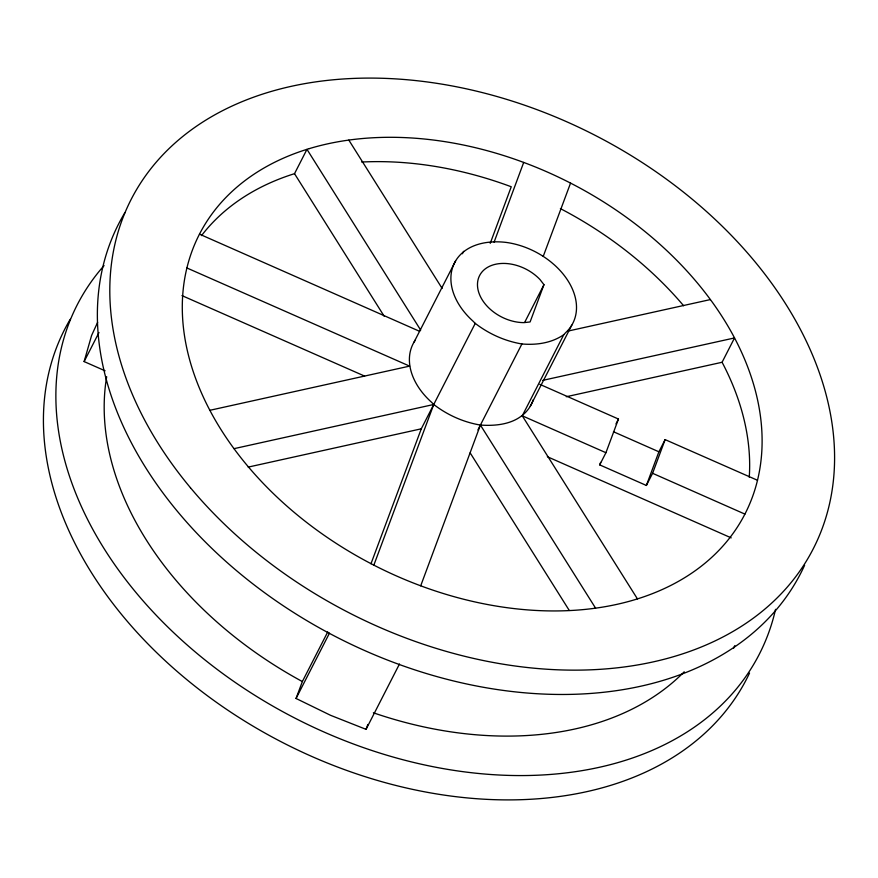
<?xml version="1.0" encoding="UTF-8"?>
<svg xmlns="http://www.w3.org/2000/svg" width="878" height="878" viewBox="0 0 878 878"><rect width="100%" height="100%" fill="white"/><g stroke="black" fill="none" stroke-linecap="round" stroke-linejoin="round"><path stroke-width="1.32" d="M105.108 370.823L84.123 361.571L91.597 335.462L97.623 322.347M399.49 663.977L366.049 729.344L330.534 715.296L296.051 698.471L302.35 681.547L327.746 631.919M490.231 243.338L511.248 186.762A306.543 214.858 27.1 0 0 361.692 162.035M494.084 242.163L523.694 162.43M366.049 729.344L367.849 724.504M420.705 585.813L480.409 425.062C495.422 426.137 512.5 424.458 524.034 413.878A66.421 46.556 27.1 0 0 533.308 399.6M543.965 284.67L530.092 321.963L523.99 322.621A38.314 26.856 27.1 0 1 480.99 297.686A38.314 26.856 27.1 0 1 493.195 264.882A38.314 26.856 27.1 0 1 540.014 279.566L543.965 284.67L524.671 322.38M757.495 480.277L665.129 439.615L652.595 473.297L646.373 485.457L599.707 464.879L600.629 462.377M599.707 464.879L605.93 452.708L618.463 419.036L539.794 384.334M646.373 485.457L658.895 451.786L665.129 439.615M370.977 563.775L421.286 428.815L475.239 323.378L473.001 321.128A66.421 46.556 27.1 0 1 461.861 253.27C473.604 242.646 491.208 240.572 506.354 242.438A66.421 46.556 27.1 0 1 551.307 262.27L554.402 264.915A66.421 46.556 27.1 0 1 565.542 332.773L563.764 334.705L522.267 415.81L637.439 598.895M373.841 565.147L433.743 404.484L431.504 402.223A66.421 46.556 27.1 0 1 415.448 339.94M543.241 256.354L570.557 183.096M84.123 361.571L98.984 332.521M201.512 235.633A306.543 214.858 27.1 0 1 291.946 174.492L294.514 173.679L306.971 149.348L420.683 330.117M414.12 341.981L455.616 260.876M462.399 253.753L463.639 251.338M296.051 698.471L329.491 633.104M477.917 429.935L521.905 343.967C536.381 345.23 551.582 343.111 563.764 334.705M530.279 406.262L571.776 325.167M615.972 423.898L618.463 419.036M566.288 396.735L722.078 362.274L734.524 337.942L542.78 380.361M734.82 645.626L733.58 648.041L733.942 647.492M209.875 410.3L409.609 366.115L186.904 267.966M567.912 331.094L710.39 299.574M234.009 448.669L433.743 404.484C447.363 415.009 463.408 422.208 480.409 425.062L595.58 608.147M248.189 467.107L421.286 428.815M521.905 343.967C504.916 341.114 488.859 333.914 475.239 323.378M373.38 712.782L375.455 713.496A332.082 232.758 27.1 0 0 684.214 671.791M613.459 431.735L658.895 451.786M522.267 415.81L605.93 452.708M181.955 295.601L364.622 376.102M199.482 234.141L419.64 331.335M652.595 473.297L744.917 514.102M547.334 456.703L731.209 537.874M302.35 681.547L299.42 679.956A332.082 232.758 27.1 0 1 106.677 376.706M348.829 140.096L442.128 288.412M294.514 173.679L384.169 316.212M470.147 452.872L569.273 610.462M722.078 362.274L723.417 364.809A306.543 214.858 27.1 0 1 749.252 477.237M804.621 565.223A383.181 268.569 27.1 0 1 334.77 636.177A383.181 268.569 27.1 0 1 124.852 212.717M775.559 609.332A383.181 268.569 27.1 0 1 295.82 718.588A383.181 268.569 27.1 0 1 104.065 265.573M749.538 673.086A383.181 268.569 27.1 0 1 279.972 741.164A383.181 268.569 27.1 0 1 70.218 319.296M560.384 208.602A306.543 214.858 27.1 0 1 683.622 305.742M309.374 148.591L304.392 150.16A306.543 214.858 27.1 0 0 208.536 407.765L211.115 412.671A306.543 214.858 27.1 0 0 232.33 446.386L235.798 451.094A306.543 214.858 27.1 0 0 592.738 608.542L598.236 607.785A306.543 214.858 27.1 0 0 635.024 599.641L640.007 598.083A306.543 214.858 27.1 0 0 735.863 340.477L733.284 335.572A306.543 214.858 27.1 0 0 712.069 301.856L708.601 297.148A306.543 214.858 27.1 0 0 351.661 139.701L346.162 140.458A306.543 214.858 27.1 0 0 309.374 148.591M190.449 487.729A383.181 268.569 27.1 0 0 810.449 554.051A383.181 268.569 27.1 0 0 415.711 80.578A383.181 268.569 27.1 0 0 190.449 487.729"/></g></svg>
